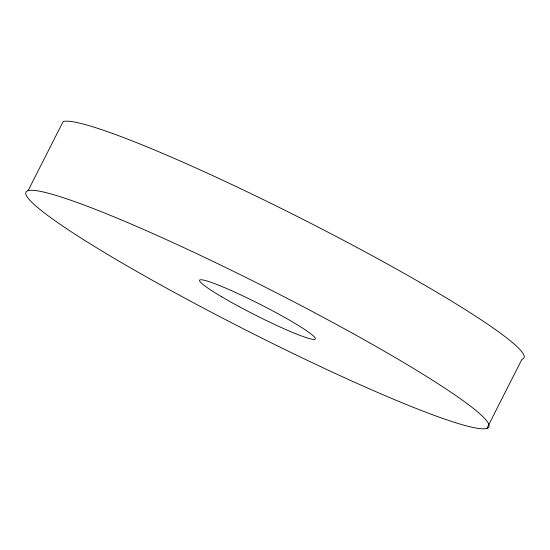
<?xml version="1.0" encoding="UTF-8"?>
<svg xmlns="http://www.w3.org/2000/svg" width="550" height="550" viewBox="0 0 550 550"><rect width="100%" height="100%" fill="white"/><g stroke="black" fill="none" stroke-linecap="round" stroke-linejoin="round"><path stroke-width="0.82" d="M28.064 190.706L63.14 121.564A259.504 23.519 26.9 0 1 324.913 230.594A259.504 23.519 26.9 0 1 521.936 359.294L486.86 428.436A259.504 23.519 26.9 0 1 114.723 258.658A259.504 23.519 26.9 0 1 170.796 241.622A259.504 23.519 26.9 0 1 486.86 428.436M221.774 296.842A64.879 5.878 26.9 0 0 314.813 339.288A64.879 5.878 26.9 0 0 235.792 292.586A64.879 5.878 26.9 0 0 221.774 296.842"/></g></svg>
